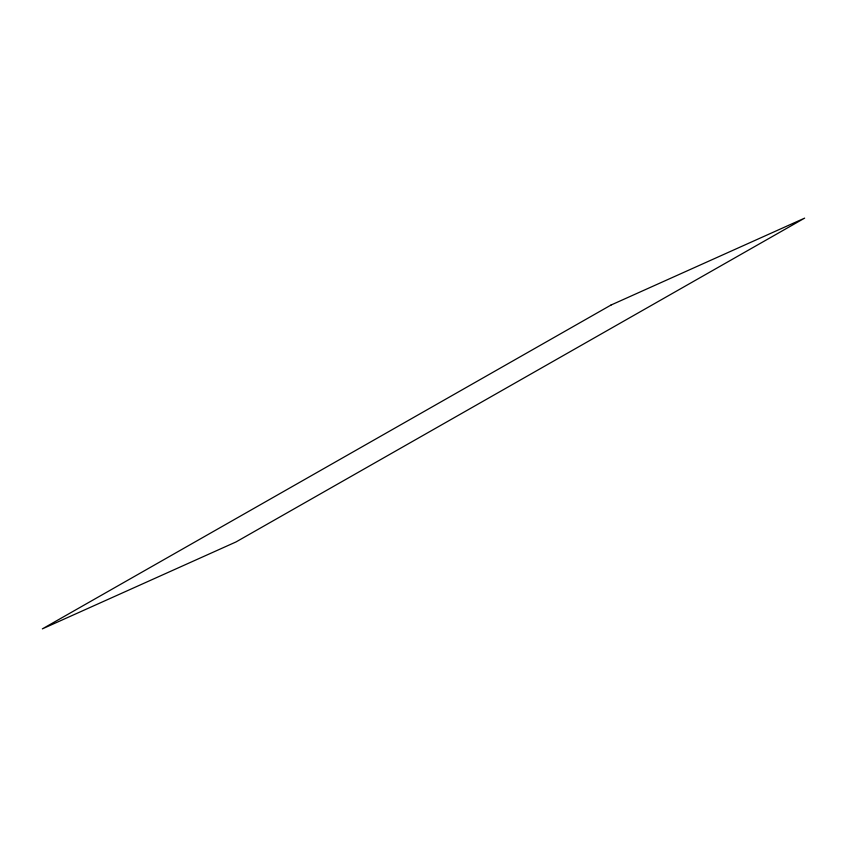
<?xml version="1.0" encoding="UTF-8"?>
<svg xmlns="http://www.w3.org/2000/svg" width="847" height="847" viewBox="0 0 847 847"><rect width="100%" height="100%" fill="white"/><g stroke="black" fill="none" stroke-linecap="round" stroke-linejoin="round"><path stroke-width="1.27" d="M611.005 305.047L42.35 628.876L235.995 541.953L804.65 218.124L611.005 305.047"/></g></svg>
